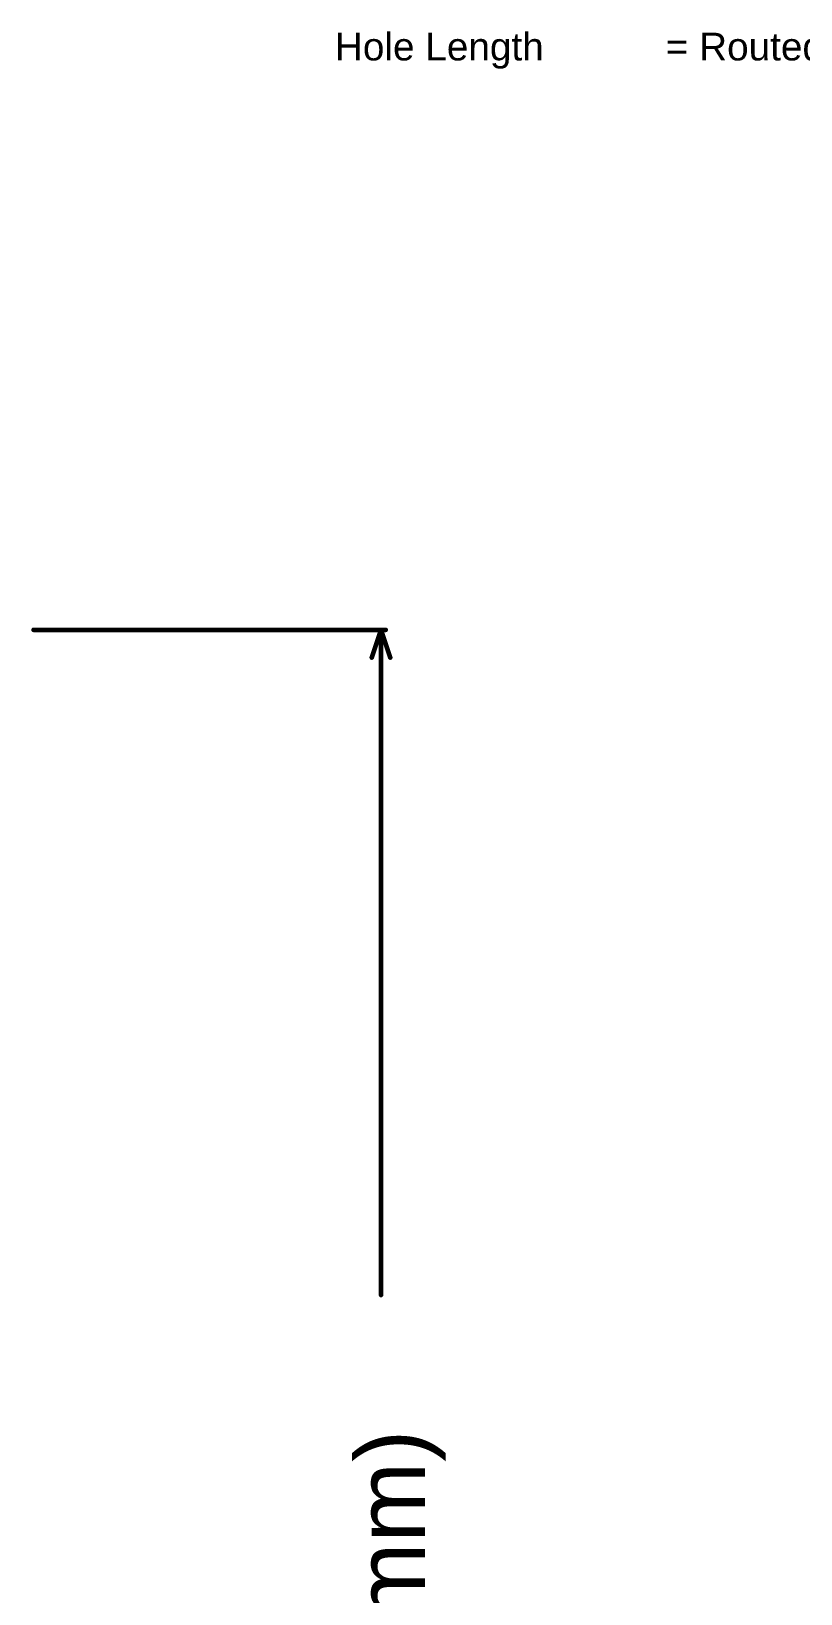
# Model space of a CAD drawing. Header units: inches. Extents: x 0 to 5271, y 0 to 5417.
# Drawn here: x 150.2 to 192.5, y 57 to 142.9 of the extents above; entities that cross this region are included whole.
import ezdxf

# ---------------------------------------------------------------- set-up
doc = ezdxf.new("R2010")
doc.units = ezdxf.units.IN
doc.layers.add('Dimensions', color=6, linetype='Continuous')
doc.layers.add('Drill Drawing', color=1, linetype='Continuous')
doc.styles.add('Arial', font='', dxfattribs={"height": 0.2})
doc.styles.get('Arial').set_extended_font_data('Arial')

msp = doc.modelspace()

# ---------------------------------------------------------------- linework, layer by layer
at = {"layer": 'Dimensions'}
for points in [[(150.317, 110, 0.254, 0.254, 0), (169.672, 110, 0.254, 0.254, 0)], [(168.91, 108.476, 0.254, 0.254, 0), (169.418, 110, 0.254, 0.254, 0)], [(169.418, 110, 0.254, 0.254, 0), (169.926, 108.476, 0.254, 0.254, 0)], [(169.418, 73.409, 0.254, 0.254, 0), (169.418, 110, 0.254, 0.254, 0)]]:
    msp.add_lwpolyline(points, format="xyseb", dxfattribs=at)
for points in [[(150.254, 110, 0.127, 0.127, 1), (150.381, 110, 0.127, 0.127, 1)], [(169.355, 110, 0.127, 0.127, 1), (169.482, 110, 0.127, 0.127, 1)], [(169.355, 110, 0.127, 0.127, 1), (169.482, 110, 0.127, 0.127, 1)], [(169.355, 110, 0.127, 0.127, 1), (169.482, 110, 0.127, 0.127, 1)], [(169.608, 110, 0.127, 0.127, 1), (169.736, 110, 0.127, 0.127, 1)], [(168.846, 108.476, 0.127, 0.127, 1), (168.974, 108.476, 0.127, 0.127, 1)], [(169.863, 108.476, 0.127, 0.127, 1), (169.989, 108.476, 0.127, 0.127, 1)], [(169.355, 73.409, 0.127, 0.127, 1), (169.482, 73.409, 0.127, 0.127, 1)]]:
    msp.add_lwpolyline(points, format="xyseb", close=True, dxfattribs=at)

# ---------------------------------------------------------------- texts
at = {"layer": 'Dimensions', "style": 'Arial'}
msp.add_text('110.00 (mm)', height=3.81, rotation=90, dxfattribs=at).set_placement((171.83, 35.829))
at = {"layer": 'Drill Drawing', "style": 'Arial'}
for s, p in [('Hole Length', (166.883, 141.325)), (' = Routed Path Length + Tool Size = Slot length as defined in the PCB layout', (184.48, 141.325))]:
    msp.add_text(s, height=1.524, dxfattribs=at).set_placement(p)

doc.saveas('drawing.dxf')
